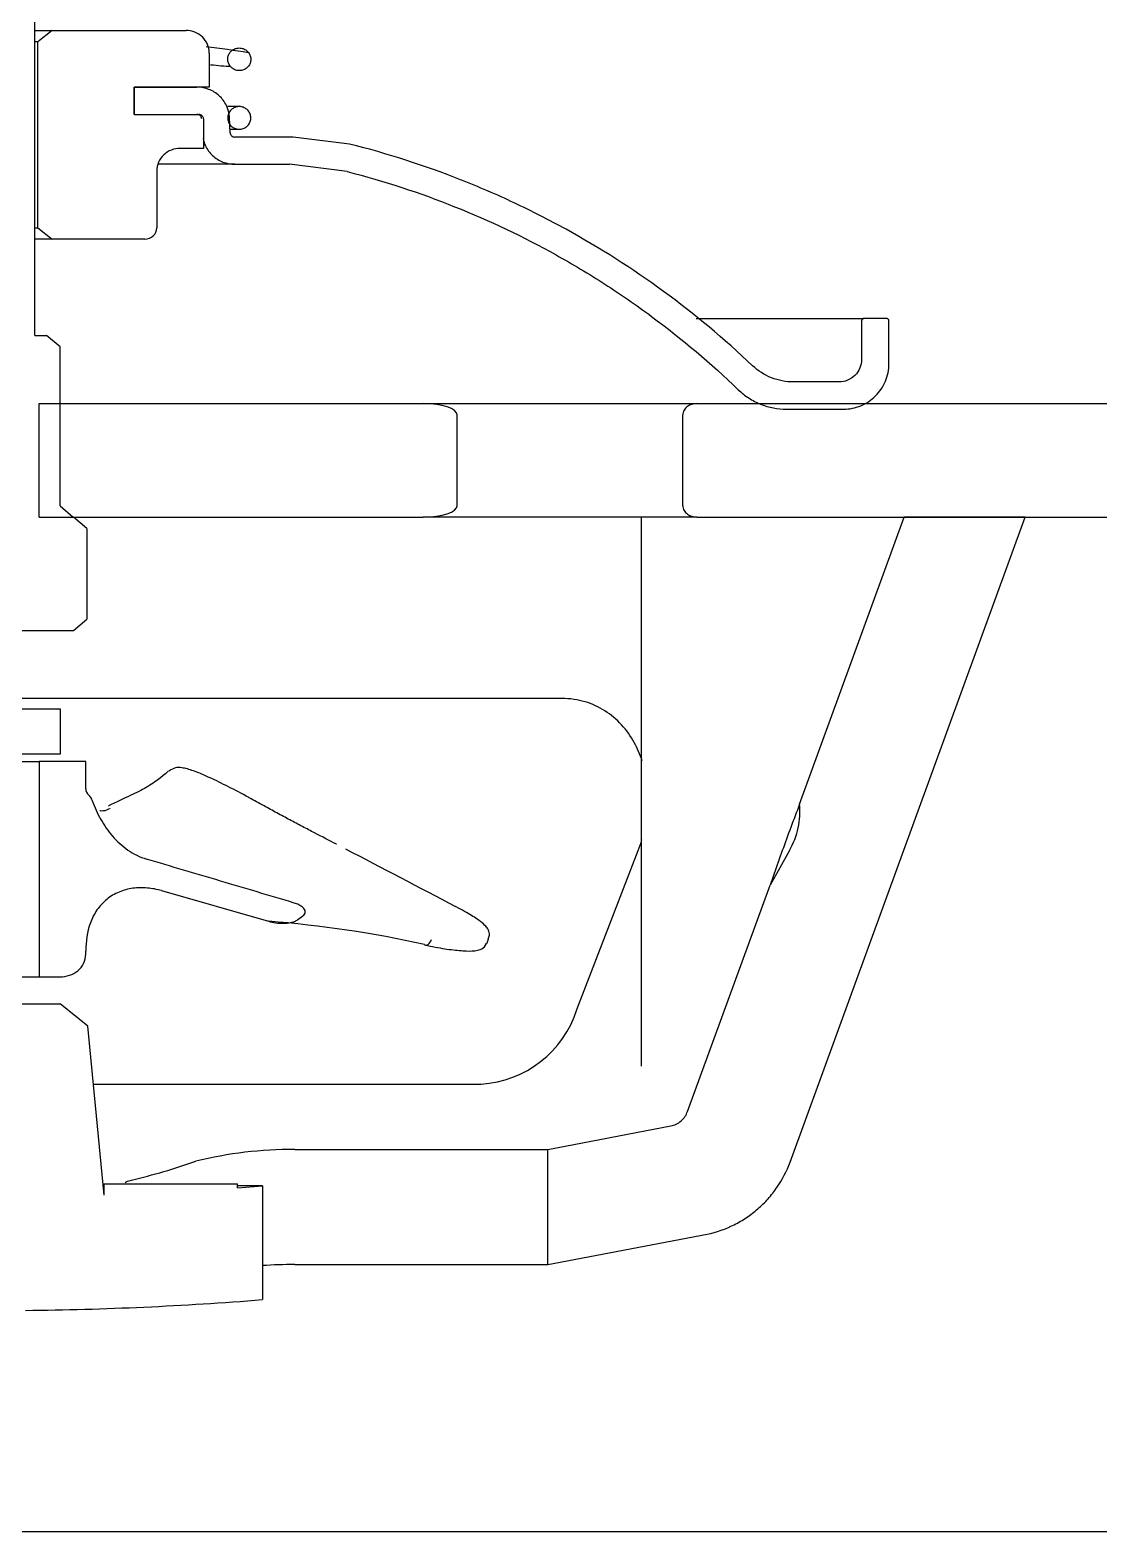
# Model space of a CAD drawing. Header units: millimetres. Extents: x 0 to 4637, y 0 to 3023.
# Drawn here: x 4182.2 to 4220.6, y 2679.7 to 2733.8 of the extents above; entities that cross this region are included whole.
import ezdxf

# ---------------------------------------------------------------- set-up
doc = ezdxf.new("R2010")
doc.units = ezdxf.units.MM
for name, color, linetype in [('__192.168.1.11_U', 7, 'Continuous'), ('Default', 7, 'Continuous'), ('WALL', 7, 'Continuous')]:
    doc.layers.add(name, color=color, linetype=linetype)

# ---------------------------------------------------------------- blocks, each defined once
blk = doc.blocks.new('SE10')
at = {"layer": '__192.168.1.11_U', "linetype": 'Continuous'}
h = blk.add_hatch(dxfattribs=at)
h.set_pattern_fill('ANSI32', angle=90, style=0)
edge = h.paths.add_edge_path()
edge.add_line((538.1077, 344.8767), (538.1077, 345.7867))
edge.add_spline(control_points=[(538.1077, 345.7867), (538.0818, 345.8087), (538.0557, 345.8304), (538.0292, 345.8517)], knot_values=[0, 0, 0, 0, 1, 1, 1, 1], degree=3, periodic=0)
edge.add_line((538.0292, 345.8517), (537.9619, 345.8517))
edge.add_line((537.9619, 345.8517), (537.9619, 349.6217))
edge.add_line((537.9619, 349.6217), (537.944, 349.6217))
edge.add_line((537.944, 349.6217), (537.944, 351.6367))
edge.add_spline(control_points=[(537.944, 351.6367), (537.9112, 351.6602), (537.8776, 351.6824), (537.8425, 351.7017)], knot_values=[0, 0, 0, 0, 1, 1, 1, 1], degree=3, periodic=0)
edge.add_line((537.8425, 351.7017), (537.4864, 351.7017))
edge.add_spline(control_points=[(537.4864, 351.7017), (537.4509, 351.6823), (537.4174, 351.6601), (537.3848, 351.6367)], knot_values=[0, 0, 0, 0, 1, 1, 1, 1], degree=3, periodic=0)
edge.add_line((537.3848, 351.6367), (537.3848, 349.6217))
edge.add_line((537.3848, 349.6217), (537.367, 349.6217))
edge.add_line((537.367, 349.6217), (537.367, 345.8517))
edge.add_line((537.367, 345.8517), (537.2996, 345.8517))
edge.add_spline(control_points=[(537.2996, 345.8517), (537.2731, 345.8304), (537.247, 345.8087), (537.2212, 345.7867)], knot_values=[0, 0, 0, 0, 1, 1, 1, 1], degree=3, periodic=0)
edge.add_line((537.2212, 345.7867), (537.2212, 344.8767))
edge.add_spline(control_points=[(537.2212, 344.8767), (537.196, 344.8553), (537.1712, 344.8336), (537.1464, 344.8117)], knot_values=[0, 0, 0, 0, 1, 1, 1, 1], degree=3, periodic=0)
edge.add_line((537.1464, 344.8117), (537.0172, 344.8117))
edge.add_spline(control_points=[(537.0172, 344.8117), (536.9938, 344.7901), (536.9705, 344.7684), (536.9472, 344.7467)], knot_values=[0, 0, 0, 0, 1, 1, 1, 1], degree=3, periodic=0)
edge.add_line((536.9472, 344.7467), (536.9472, 344.2267))
edge.add_spline(control_points=[(536.9472, 344.2267), (536.9705, 344.2049), (536.9938, 344.1833), (537.0172, 344.1617)], knot_values=[0, 0, 0, 0, 1, 1, 1, 1], degree=3, periodic=0)
edge.add_line((537.0172, 344.1617), (538.1844, 344.1617))
edge.add_line((538.1844, 344.1617), (538.261, 344.2267))
edge.add_line((538.261, 344.2267), (538.261, 344.7467))
edge.add_line((538.261, 344.7467), (538.1844, 344.8117))
edge.add_line((538.1844, 344.8117), (538.1824, 344.8117))
edge.add_spline(control_points=[(538.1824, 344.8117), (538.1577, 344.8336), (538.1328, 344.8553), (538.1077, 344.8767)], knot_values=[0, 0, 0, 0, 1, 1, 1, 1], degree=3, periodic=0)
h = blk.add_hatch(dxfattribs=at)
h.set_pattern_fill('ANSI34', scale=2, angle=90, style=0)
edge = h.paths.add_edge_path()
edge.add_line((538.9622, 347.2757), (538.9622, 347.4707))
edge.add_spline(control_points=[(538.9622, 347.4707), (538.9622, 347.4881), (538.9587, 347.5052), (538.9451, 347.5368), (538.935, 347.5513), (538.9103, 347.5751), (538.8955, 347.5847), (538.8636, 347.5974), (538.8463, 347.6007), (538.8291, 347.6007)], knot_values=[0, 0, 0, 0, 0.25, 0.25, 0.5, 0.5, 0.75, 0.75, 1, 1, 1, 1], degree=3, periodic=0)
edge.add_line((538.8291, 347.6007), (538.0612, 347.6007))
edge.add_spline(control_points=[(538.0612, 347.6007), (538.0343, 347.5785), (538.0071, 347.5567), (537.9793, 347.5357)], knot_values=[0, 0, 0, 0, 1, 1, 1, 1], degree=3, periodic=0)
edge.add_line((537.9793, 347.5357), (537.9793, 346.4697))
edge.add_spline(control_points=[(537.9793, 346.4697), (538.0071, 346.4486), (538.0343, 346.4269), (538.0612, 346.4047)], knot_values=[0, 0, 0, 0, 1, 1, 1, 1], degree=3, periodic=0)
edge.add_line((538.0612, 346.4047), (538.594, 346.4047))
edge.add_spline(control_points=[(538.594, 346.4047), (538.6113, 346.4047), (538.6285, 346.4112), (538.654, 346.4352), (538.6615, 346.4522), (538.6615, 346.4697)], knot_values=[0, 0, 0, 0, 0.5, 0.5, 1, 1, 1, 1], degree=3, periodic=0)
edge.add_line((538.6615, 346.4697), (538.6615, 346.7947))
edge.add_spline(control_points=[(538.6615, 346.7947), (538.6615, 346.8121), (538.6652, 346.8294), (538.679, 346.861), (538.6892, 346.8755), (538.7141, 346.8992), (538.7291, 346.9087), (538.7611, 346.9214), (538.7784, 346.9247), (538.7957, 346.9247)], knot_values=[0, 0, 0, 0, 0.25, 0.25, 0.5, 0.5, 0.75, 0.75, 1, 1, 1, 1], degree=3, periodic=0)
edge.add_line((538.7957, 346.9247), (538.929, 346.9247))
edge.add_line((538.929, 346.9247), (538.929, 347.0937))
edge.add_spline(control_points=[(538.929, 347.0937), (538.929, 347.1006), (538.9261, 347.1074), (538.9162, 347.1169), (538.9093, 347.1197), (538.9024, 347.1197)], knot_values=[0, 0, 0, 0, 0.5, 0.5, 1, 1, 1, 1], degree=3, periodic=0)
edge.add_line((538.9024, 347.1197), (538.5328, 347.1197))
edge.add_line((538.5328, 347.1197), (538.5328, 347.2757))
edge.add_line((538.5328, 347.2757), (538.9622, 347.2757))
h = blk.add_hatch(dxfattribs=at)
h.set_pattern_fill('ANSI32', angle=9e-06, style=0)
edge = h.paths.add_edge_path()
edge.add_spline(control_points=[(539.0683, 347.436), (539.0683, 347.4186), (539.0756, 347.4018), (539.0999, 347.3777), (539.1169, 347.3705), (539.1511, 347.3699), (539.1683, 347.3764), (539.1933, 347.4002), (539.2005, 347.4173), (539.2006, 347.4515), (539.1933, 347.4686), (539.1691, 347.4927), (539.1522, 347.4999), (539.1176, 347.5005), (539.1005, 347.4939), (539.0757, 347.4702), (539.0683, 347.4533), (539.0683, 347.436)], knot_values=[0, 0, 0, 0, 0.125, 0.125, 0.25, 0.25, 0.375, 0.375, 0.5, 0.5, 0.625, 0.625, 0.75, 0.75, 0.875, 0.875, 1, 1, 1, 1], degree=3, periodic=1)
h = blk.add_hatch(dxfattribs=at)
h.set_pattern_fill('ANSI32', scale=2, angle=9e-06, style=0)
edge = h.paths.add_edge_path()
edge.add_line((542.5709, 345.5857), (542.3105, 345.5857))
edge.add_spline(control_points=[(542.3105, 345.5857), (542.289, 345.5857), (542.2677, 345.5877), (542.2253, 345.5958), (542.2044, 345.6019), (542.1446, 345.6257), (542.1075, 345.6493), (542.076, 345.6791)], knot_values=[0, 0, 0, 0, 0.25, 0.25, 0.5, 0.5, 1, 1, 1, 1], degree=3, periodic=0)
edge.add_spline(control_points=[(542.076, 345.6791), (541.9138, 345.8331), (541.7434, 345.9749), (541.387, 346.2353), (541.201, 346.3539), (540.9103, 346.5141), (540.8114, 346.5646), (540.6096, 346.6595), (540.5067, 346.7039), (540.1955, 346.8266), (539.9834, 346.8948), (539.7665, 346.9495)], knot_values=[0, 0, 0, 0, 0.25, 0.25, 0.5, 0.5, 0.625, 0.625, 0.75, 0.75, 1, 1, 1, 1], degree=3, periodic=0)
edge.add_spline(control_points=[(539.7665, 346.9495), (539.6597, 346.9765), (539.5518, 346.9897), (539.4428, 346.9897)], knot_values=[0, 0, 0, 0, 1, 1, 1, 1], degree=3, periodic=0)
edge.add_line((539.4428, 346.9897), (539.1087, 346.9897))
edge.add_spline(control_points=[(539.1087, 346.9897), (539.1021, 346.9897), (539.0954, 346.9923), (539.0857, 347.0012), (539.0826, 347.0077), (539.0823, 347.0143)], knot_values=[0, 0, 0, 0, 0.5, 0.5, 1, 1, 1, 1], degree=3, periodic=0)
edge.add_line((539.0823, 347.0143), (539.0775, 347.1032))
edge.add_spline(control_points=[(539.0775, 347.1032), (539.0763, 347.1267), (539.0705, 347.1495), (539.0554, 347.1811), (539.0495, 347.191), (539.0357, 347.2097), (539.0278, 347.2185), (539.0021, 347.2421), (538.9818, 347.2547), (538.9386, 347.2713), (538.9151, 347.2757), (538.892, 347.2757)], knot_values=[0, 0, 0, 0, 0.25, 0.25, 0.375, 0.375, 0.5, 0.5, 0.75, 0.75, 1, 1, 1, 1], degree=3, periodic=0)
edge.add_line((538.892, 347.2757), (538.5328, 347.2757))
edge.add_line((538.5328, 347.2757), (538.5328, 347.1197))
edge.add_line((538.5328, 347.1197), (538.892, 347.1197))
edge.add_spline(control_points=[(538.892, 347.1197), (538.8986, 347.1197), (538.9053, 347.1171), (538.9151, 347.1082), (538.9182, 347.1017), (538.9185, 347.095)], knot_values=[0, 0, 0, 0, 0.5, 0.5, 1, 1, 1, 1], degree=3, periodic=0)
edge.add_line((538.9185, 347.095), (538.9233, 347.0062))
edge.add_spline(control_points=[(538.9233, 347.0062), (538.9246, 346.9827), (538.9304, 346.9599), (538.9454, 346.9284), (538.9514, 346.9184), (538.9652, 346.8997), (538.9731, 346.8909), (538.9987, 346.8674), (539.0189, 346.8548), (539.0621, 346.8381), (539.0856, 346.8337), (539.1087, 346.8337)], knot_values=[0, 0, 0, 0, 0.25, 0.25, 0.375, 0.375, 0.5, 0.5, 0.75, 0.75, 1, 1, 1, 1], degree=3, periodic=0)
edge.add_line((539.1087, 346.8337), (539.4229, 346.8337))
edge.add_spline(control_points=[(539.4229, 346.8337), (539.5342, 346.8337), (539.6443, 346.8199), (539.7532, 346.7919)], knot_values=[0, 0, 0, 0, 1, 1, 1, 1], degree=3, periodic=0)
edge.add_spline(control_points=[(539.7532, 346.7919), (539.9641, 346.7375), (540.1692, 346.6702), (540.5682, 346.5107), (540.7622, 346.4185), (541.0446, 346.2612), (541.1374, 346.2057), (541.32, 346.0881), (541.4097, 346.0261), (541.6715, 345.8323), (541.8373, 345.6923), (541.9943, 345.5413)], knot_values=[0, 0, 0, 0, 0.25, 0.25, 0.5, 0.5, 0.625, 0.625, 0.75, 0.75, 1, 1, 1, 1], degree=3, periodic=0)
edge.add_spline(control_points=[(541.9943, 345.5413), (542.0128, 345.5235), (542.0327, 345.5077), (542.0754, 345.4801), (542.0984, 345.4681), (542.1457, 345.4491), (542.1701, 345.4419), (542.2201, 345.4322), (542.246, 345.4297), (542.2714, 345.4297)], knot_values=[0, 0, 0, 0, 0.25, 0.25, 0.5, 0.5, 0.75, 0.75, 1, 1, 1, 1], degree=3, periodic=0)
edge.add_line((542.2714, 345.4297), (542.5969, 345.4297))
edge.add_spline(control_points=[(542.5969, 345.4297), (542.6139, 345.4297), (542.6311, 345.4314), (542.6645, 345.438), (542.6807, 345.4429), (542.7122, 345.4559), (542.7274, 345.464), (542.7556, 345.4828), (542.7688, 345.4936), (542.7931, 345.5178), (542.8039, 345.531), (542.8227, 345.5591), (542.8309, 345.5743), (542.844, 345.6058), (542.8489, 345.622), (542.8556, 345.6553), (542.8573, 345.6725), (542.8573, 345.6897)], knot_values=[0, 0, 0, 0, 0.125, 0.125, 0.25, 0.25, 0.375, 0.375, 0.5, 0.5, 0.625, 0.625, 0.75, 0.75, 0.875, 0.875, 1, 1, 1, 1], degree=3, periodic=0)
edge.add_line((542.8573, 345.6897), (542.8573, 345.9367))
edge.add_spline(control_points=[(542.8573, 345.9367), (542.8573, 345.9379), (542.8571, 345.9392), (542.8568, 345.9403), (542.8564, 345.9417), (542.8557, 345.9431), (542.8549, 345.9443), (542.854, 345.9454), (542.853, 345.9465), (542.8518, 345.9473), (542.8506, 345.9482), (542.8492, 345.9488), (542.8478, 345.9492), (542.8467, 345.9495), (542.8455, 345.9497), (542.8443, 345.9497)], knot_values=[0.000005, 0.000005, 0.000005, 0.000005, 0.000034, 0.000034, 0.000034, 0.000067, 0.000067, 0.000067, 0.000101, 0.000101, 0.000101, 0.000134, 0.000134, 0.000134, 0.000162, 0.000162, 0.000162, 0.000162], degree=3, periodic=0)
edge.add_line((542.8443, 345.9497), (542.7141, 345.9497))
edge.add_spline(control_points=[(542.7141, 345.9497), (542.7138, 345.9497), (542.7136, 345.9497), (542.7133, 345.9497), (542.7118, 345.9496), (542.7104, 345.9492), (542.709, 345.9487), (542.7077, 345.9481), (542.7064, 345.9473), (542.7053, 345.9463), (542.7043, 345.9453), (542.7033, 345.9441), (542.7026, 345.9428), (542.702, 345.9416), (542.7015, 345.9402), (542.7012, 345.9387), (542.7011, 345.938), (542.7011, 345.9374), (542.7011, 345.9367)], knot_values=[0.000162, 0.000162, 0.000162, 0.000162, 0.000168, 0.000168, 0.000168, 0.000202, 0.000202, 0.000202, 0.000235, 0.000235, 0.000235, 0.000269, 0.000269, 0.000269, 0.000302, 0.000302, 0.000302, 0.000318, 0.000318, 0.000318, 0.000318], degree=3, periodic=0)
edge.add_line((542.7011, 345.9367), (542.7011, 345.7157))
edge.add_spline(control_points=[(542.7011, 345.7157), (542.7011, 345.6986), (542.6977, 345.6816), (542.6846, 345.6502), (542.6749, 345.6357), (542.6509, 345.6117), (542.6364, 345.602), (542.605, 345.5891), (542.5879, 345.5857), (542.5709, 345.5857)], knot_values=[0, 0, 0, 0, 0.25, 0.25, 0.5, 0.5, 0.75, 0.75, 1, 1, 1, 1], degree=3, periodic=0)
h = blk.add_hatch(dxfattribs=at)
h.set_pattern_fill('ANSI32', angle=9e-06, style=0)
edge = h.paths.add_edge_path()
edge.add_spline(control_points=[(539.0693, 347.0883), (539.0722, 347.0713), (539.0823, 347.0558), (539.1104, 347.0363), (539.1283, 347.0323), (539.1624, 347.0379), (539.1781, 347.0475), (539.1983, 347.0752), (539.2025, 347.0932), (539.1967, 347.1269), (539.1868, 347.1424), (539.1583, 347.1622), (539.1405, 347.1661), (539.1067, 347.1605), (539.0909, 347.1509), (539.0707, 347.1233), (539.0663, 347.1054), (539.0693, 347.0883)], knot_values=[0, 0, 0, 0, 0.125, 0.125, 0.25, 0.25, 0.375, 0.375, 0.5, 0.5, 0.625, 0.625, 0.75, 0.75, 0.875, 0.875, 1, 1, 1, 1], degree=3, periodic=1)
h = blk.add_hatch(dxfattribs=at)
h.set_pattern_fill('ANSI32', scale=2, angle=9e-06, style=0)
edge = h.paths.add_edge_path()
edge.add_line((537.9878, 345.4617), (537.9878, 344.8117))
edge.add_line((537.9878, 344.8117), (540.1886, 344.8117))
edge.add_ellipse((540.1886, 344.8767), major_axis=(0.195, 0), ratio=0.333321, start_angle=270, end_angle=360)
edge.add_line((540.3836, 344.8767), (540.3836, 345.3967))
edge.add_ellipse((540.1886, 345.3967), major_axis=(-0.195, 0), ratio=0.333321, start_angle=180, end_angle=270)
edge.add_line((540.1886, 345.4617), (537.9878, 345.4617))
h = blk.add_hatch(dxfattribs=at)
h.set_pattern_fill('ANSI32', scale=2, angle=9e-06, style=0)
edge = h.paths.add_edge_path()
edge.add_spline(control_points=[(551.9618, 345.3967), (551.9618, 345.4138), (551.9548, 345.4307), (551.9308, 345.4546), (551.9139, 345.4617), (551.8968, 345.4617)], knot_values=[0, 0, 0, 0, 0.5, 0.5, 1, 1, 1, 1], degree=3, periodic=0)
edge.add_line((551.8968, 345.4617), (541.7569, 345.4617))
edge.add_spline(control_points=[(541.7569, 345.4617), (541.7377, 345.4617), (541.7183, 345.456), (541.6951, 345.4395), (541.6882, 345.4324), (541.6783, 345.4159), (541.6754, 345.4064), (541.6754, 345.3967)], knot_values=[0, 0, 0, 0, 0.5, 0.5, 0.75, 0.75, 1, 1, 1, 1], degree=3, periodic=0)
edge.add_line((541.6754, 345.3967), (541.6754, 344.8767))
edge.add_spline(control_points=[(541.6754, 344.8767), (541.6754, 344.867), (541.6783, 344.8575), (541.6881, 344.8411), (541.6949, 344.834), (541.7184, 344.8173), (541.7376, 344.8117), (541.7569, 344.8117)], knot_values=[0, 0, 0, 0, 0.25, 0.25, 0.5, 0.5, 1, 1, 1, 1], degree=3, periodic=0)
edge.add_line((541.7569, 344.8117), (551.8968, 344.8117))
edge.add_spline(control_points=[(551.8968, 344.8117), (551.9138, 344.8117), (551.9307, 344.8187), (551.9549, 344.8428), (551.9618, 344.8596), (551.9618, 344.8767)], knot_values=[0, 0, 0, 0, 0.5, 0.5, 1, 1, 1, 1], degree=3, periodic=0)
edge.add_line((551.9618, 344.8767), (551.9618, 345.3967))
h = blk.add_hatch(dxfattribs=at)
h.set_pattern_fill('ANSI34', angle=90, style=0)
edge = h.paths.add_edge_path()
edge.add_spline(control_points=[(542.2906, 341.114), (542.74, 342.3465), (543.1891, 343.5791), (543.6382, 344.8117)], knot_values=[0.002503, 0.002503, 0.002503, 0.002503, 0.032777, 0.032777, 0.032777, 0.032777], degree=3, periodic=0)
edge.add_line((543.6382, 344.8117), (542.9457, 344.8117))
edge.add_spline(control_points=[(542.9457, 344.8117), (542.7456, 344.2627), (542.5456, 343.7138), (542.3454, 343.1649)], knot_values=[0.014419, 0.014419, 0.014419, 0.014419, 0.027902, 0.027902, 0.027902, 0.027902], degree=3, periodic=0)
edge.add_ellipse((541.3474, 343.1217), major_axis=(-1.0002, 0), ratio=0.64984, start_angle=160, end_angle=183.80928)
edge.add_line((542.2873, 342.8994), (542.1765, 342.7015))
edge.add_spline(control_points=[(542.1765, 342.7015), (542.0187, 342.2689), (541.861, 341.8364), (541.7032, 341.4039)], knot_values=[0, 0, 0, 0, 0.010625, 0.010625, 0.010625, 0.010625], degree=3, periodic=0)
edge.add_spline(control_points=[(541.7032, 341.4039), (541.6994, 341.3935), (541.6944, 341.3838), (541.6819, 341.3657), (541.6745, 341.3574), (541.658, 341.343), (541.6486, 341.3368), (541.629, 341.3271), (541.6187, 341.3235), (541.6078, 341.3212)], knot_values=[0, 0, 0, 0, 0.25, 0.25, 0.5, 0.5, 0.75, 0.75, 1, 1, 1, 1], degree=3, periodic=0)
edge.add_spline(control_points=[(541.6078, 341.3212), (541.3737, 341.2717), (541.1387, 341.2267), (540.903, 341.1861)], knot_values=[0, 0, 0, 0, 1, 1, 1, 1], degree=3, periodic=0)
edge.add_line((540.903, 341.1861), (540.903, 340.5269))
edge.add_spline(control_points=[(540.903, 340.5269), (541.2085, 340.5776), (541.5129, 340.6356), (541.8161, 340.7009)], knot_values=[0, 0, 0, 0, 1, 1, 1, 1], degree=3, periodic=0)
edge.add_spline(control_points=[(541.8161, 340.7009), (541.8701, 340.7126), (541.9216, 340.7307), (541.9949, 340.7675), (542.0189, 340.7814), (542.0646, 340.812), (542.1079, 340.8452), (542.1468, 340.8836), (542.1833, 340.9246), (542.2005, 340.9464), (542.2468, 341.014), (542.2718, 341.0623), (542.2906, 341.114)], knot_values=[0, 0, 0, 0, 0.25, 0.25, 0.375, 0.375, 0.5, 0.625, 0.625, 0.75, 0.75, 1, 1, 1, 1], degree=3, periodic=0)
h = blk.add_hatch(dxfattribs=at)
h.set_pattern_fill('ANSI32', angle=90, style=0)
h.paths.add_polyline_path([(538.1077, 343.7119), (537.2212, 343.7119), (537.2212, 343.4519), (538.1077, 343.4519)])
h = blk.add_hatch(dxfattribs=at)
h.set_pattern_fill('ANSI34', angle=9e-06, style=0)
edge = h.paths.add_edge_path()
edge.add_line((538.2548, 343.2534), (538.2548, 343.4113))
edge.add_line((538.2548, 343.4113), (537.9878, 343.4113))
edge.add_line((537.9878, 343.4113), (537.9878, 342.1763))
edge.add_line((537.9878, 342.1763), (538.1077, 342.1763))
edge.add_spline(control_points=[(538.1077, 342.1763), (538.126, 342.1763), (538.1439, 342.1791), (538.1784, 342.1906), (538.1946, 342.1994), (538.2226, 342.2226), (538.2343, 342.237), (538.2505, 342.2698), (538.2548, 342.2879), (538.2548, 342.3063)], knot_values=[0, 0, 0, 0, 0.25, 0.25, 0.5, 0.5, 0.75, 0.75, 1, 1, 1, 1], degree=3, periodic=0)
edge.add_line((538.2548, 342.3063), (538.2548, 342.3228))
edge.add_spline(control_points=[(538.2548, 342.3228), (538.2548, 342.3783), (538.2624, 342.434), (538.2908, 342.5114), (538.3033, 342.5366), (538.3267, 342.5707), (538.3352, 342.5815), (538.3539, 342.6018), (538.3641, 342.6115), (538.3962, 342.6375), (538.4198, 342.6515), (538.471, 342.6728), (538.4979, 342.6797), (538.5524, 342.6872), (538.5805, 342.6876), (538.6353, 342.6829), (538.6623, 342.6777), (538.689, 342.6701)], knot_values=[0, 0, 0, 0, 0.25, 0.25, 0.375, 0.375, 0.4375, 0.4375, 0.5, 0.5, 0.625, 0.625, 0.75, 0.75, 0.875, 0.875, 1, 1, 1, 1], degree=3, periodic=0)
edge.add_spline(control_points=[(538.689, 342.6701), (538.893, 342.6114), (539.0974, 342.554), (539.3012, 342.4946)], knot_values=[0, 0, 0, 0, 1, 1, 1, 1], degree=3, periodic=0)
edge.add_spline(control_points=[(539.3012, 342.4946), (539.3293, 342.4864), (539.3579, 342.4829), (539.4015, 342.4835), (539.4161, 342.4848), (539.4374, 342.4893), (539.4445, 342.4912), (539.4581, 342.4963), (539.4647, 342.4994), (539.4706, 342.5038)], knot_values=[0, 0, 0, 0, 0.5, 0.5, 0.75, 0.75, 0.875, 0.875, 1, 1, 1, 1], degree=3, periodic=0)
edge.add_spline(control_points=[(539.4706, 342.5038), (539.4801, 342.5107), (539.4895, 342.5177), (539.4989, 342.5248)], knot_values=[0, 0, 0, 0, 1, 1, 1, 1], degree=3, periodic=0)
edge.add_spline(control_points=[(539.4989, 342.5248), (539.5027, 342.5277), (539.5062, 342.5311), (539.5112, 342.5391), (539.5127, 342.5438), (539.5124, 342.5583), (539.5063, 342.5667), (539.4924, 342.5796), (539.4842, 342.5846), (539.4673, 342.5929), (539.4584, 342.5962), (539.4493, 342.599)], knot_values=[0, 0, 0, 0, 0.125, 0.125, 0.25, 0.25, 0.5, 0.5, 0.75, 0.75, 1, 1, 1, 1], degree=3, periodic=0)
edge.add_spline(control_points=[(539.4493, 342.599), (539.3084, 342.6417), (539.1673, 342.6836), (538.8849, 342.767), (538.7436, 342.8084), (538.6027, 342.8511)], knot_values=[0, 0, 0, 0, 0.5, 0.5, 1, 1, 1, 1], degree=3, periodic=0)
edge.add_spline(control_points=[(538.6027, 342.8511), (538.5644, 342.8627), (538.5291, 342.8802), (538.4634, 342.9254), (538.4343, 342.952), (538.3824, 343.0115), (538.3596, 343.0445), (538.3212, 343.1129), (538.3052, 343.1487), (538.2922, 343.186)], knot_values=[0, 0, 0, 0, 0.25, 0.25, 0.5, 0.5, 0.75, 0.75, 1, 1, 1, 1], degree=3, periodic=0)
edge.add_spline(control_points=[(538.2922, 343.186), (538.288, 343.1982), (538.281, 343.2093), (538.2713, 343.2175)], knot_values=[0, 0, 0, 0, 1, 1, 1, 1], degree=3, periodic=0)
edge.add_spline(control_points=[(538.2713, 343.2175), (538.2609, 343.2264), (538.2548, 343.2397), (538.2548, 343.2534)], knot_values=[0, 0, 0, 0, 1, 1, 1, 1], degree=3, periodic=0)
h = blk.add_hatch(dxfattribs=at)
h.set_pattern_fill('ANSI34', angle=90, style=0)
edge = h.paths.add_edge_path()
edge.add_spline(control_points=[(537.9086, 340.2643), (538.362, 340.2693), (538.8149, 340.2896), (539.2665, 340.3258)], knot_values=[0, 0, 0, 0, 1, 1, 1, 1], degree=3, periodic=0)
edge.add_line((539.2665, 340.3258), (539.2665, 340.978))
edge.add_spline(control_points=[(539.2665, 340.978), (539.2192, 340.9741), (539.1718, 340.9703), (539.1244, 340.9667)], knot_values=[0, 0, 0, 0, 1, 1, 1, 1], degree=3, periodic=0)
edge.add_line((539.1244, 340.9667), (539.1244, 340.9897))
edge.add_line((539.1244, 340.9897), (538.3591, 340.9897))
edge.add_line((538.3591, 340.9897), (538.3591, 340.9247))
edge.add_spline(control_points=[(538.3591, 340.9247), (538.3288, 341.2473), (538.2982, 341.5698), (538.2673, 341.8924)], knot_values=[0, 0, 0, 0, 0.007477, 0.007477, 0.007477, 0.007477], degree=3, periodic=0)
edge.add_spline(control_points=[(538.2673, 341.8924), (538.2147, 341.9363), (538.1617, 341.9797), (538.1077, 342.0219)], knot_values=[0, 0, 0, 0, 1, 1, 1, 1], degree=3, periodic=0)
edge.add_line((538.1077, 342.0219), (537.2212, 342.0219))
edge.add_spline(control_points=[(537.2212, 342.0219), (537.1671, 341.9797), (537.1141, 341.9363), (537.0616, 341.8924)], knot_values=[0, 0, 0, 0, 1, 1, 1, 1], degree=3, periodic=0)
edge.add_spline(control_points=[(537.0616, 341.8924), (537.0306, 341.5698), (537.0001, 341.2473), (536.9697, 340.9247)], knot_values=[0, 0, 0, 0, 0.007477, 0.007477, 0.007477, 0.007477], degree=3, periodic=0)
edge.add_line((536.9697, 340.9247), (536.9697, 340.9897))
edge.add_line((536.9697, 340.9897), (536.6983, 340.9897))
edge.add_line((536.6983, 340.9897), (536.6983, 340.9247))
edge.add_line((536.6983, 340.9247), (536.6723, 340.9247))
edge.add_line((536.6723, 340.9247), (536.6723, 340.9897))
edge.add_line((536.6723, 340.9897), (536.4851, 340.9897))
edge.add_line((536.4851, 340.9897), (536.4851, 340.9247))
edge.add_line((536.4851, 340.9247), (536.4666, 340.9247))
edge.add_line((536.4666, 340.9247), (536.4666, 340.9897))
edge.add_line((536.4666, 340.9897), (536.2045, 340.9897))
edge.add_line((536.2045, 340.9897), (536.2045, 340.9667))
edge.add_spline(control_points=[(536.2045, 340.9667), (536.1571, 340.9703), (536.1097, 340.9741), (536.0623, 340.978)], knot_values=[0, 0, 0, 0, 1, 1, 1, 1], degree=3, periodic=0)
edge.add_line((536.0623, 340.978), (536.0623, 340.3258))
edge.add_spline(control_points=[(536.0623, 340.3258), (536.5132, 340.2896), (536.9658, 340.2693), (537.4202, 340.2643)], knot_values=[0, 0, 0, 0, 1, 1, 1, 1], degree=3, periodic=0)
edge.add_spline(control_points=[(537.4202, 340.2643), (537.4378, 340.2641), (537.4555, 340.267), (537.489, 340.2777), (537.5053, 340.2853), (537.5192, 340.2965)], knot_values=[0, 0, 0, 0, 0.5, 0.5, 1, 1, 1, 1], degree=3, periodic=0)
edge.add_spline(control_points=[(537.5192, 340.2965), (537.5397, 340.3131), (537.5626, 340.3256), (537.6124, 340.3428), (537.6382, 340.3471), (537.6908, 340.347), (537.7166, 340.3428), (537.7663, 340.3256), (537.7891, 340.3131), (537.8096, 340.2965)], knot_values=[0, 0, 0, 0, 0.25, 0.25, 0.5, 0.5, 0.75, 0.75, 1, 1, 1, 1], degree=3, periodic=0)
edge.add_spline(control_points=[(537.8096, 340.2965), (537.8236, 340.2853), (537.8398, 340.2777), (537.8734, 340.267), (537.8909, 340.2641), (537.9086, 340.2643)], knot_values=[0, 0, 0, 0, 0.5, 0.5, 1, 1, 1, 1], degree=3, periodic=0)
at = {"layer": '__192.168.1.11_U', "color": 7, "linetype": 'Continuous'}
for p, q in [((537.9619, 345.8517), (537.9619, 349.6217)), ((537.9619, 347.6007), (538.0612, 347.6007)), ((538.0612, 347.6007), (537.9793, 347.5357)), ((538.0612, 347.6007), (538.8291, 347.6007)), ((537.9793, 347.5357), (537.9619, 347.5357)), ((537.9793, 346.4697), (537.9793, 347.5357)), ((538.9622, 347.4707), (538.9622, 347.2757)), ((538.5328, 347.1197), (538.5328, 347.2757)), ((538.5328, 347.2757), (538.892, 347.2757)), ((538.9622, 347.2757), (538.5328, 347.2757)), ((538.5328, 347.2757), (538.5328, 347.1197)), ((538.5328, 347.1197), (538.892, 347.1197)), ((538.5328, 347.1197), (538.9024, 347.1197)), ((539.134, 347.1642), (539.0693, 347.1642)), ((538.929, 347.0937), (538.929, 346.9247)), ((539.0823, 347.0143), (539.0775, 347.1032)), ((539.0845, 347.0342), (539.134, 347.0342)), ((539.4428, 346.9897), (539.1087, 346.9897)), ((539.7665, 346.9495), (539.4428, 346.9897)), ((538.929, 346.9247), (538.7957, 346.9247)), ((538.6615, 346.7947), (538.6615, 346.4697)), ((539.1087, 346.8337), (538.6692, 346.8337)), ((539.1087, 346.8337), (539.4229, 346.8337)), ((539.7532, 346.7919), (539.4229, 346.8337)), ((537.9619, 346.4697), (537.9793, 346.4697)), ((537.9793, 346.4697), (538.0612, 346.4047)), ((538.0612, 346.4047), (537.9619, 346.4047)), ((538.594, 346.4047), (538.0612, 346.4047)), ((541.7523, 345.9497), (542.7141, 345.9497)), ((542.7011, 345.9367), (542.7011, 345.7157)), ((542.8443, 345.9497), (542.7141, 345.9497)), ((542.8573, 345.6897), (542.8573, 345.9367)), ((537.9619, 345.8517), (538.0292, 345.8517)), ((538.1077, 345.7867), (538.0292, 345.8517)), ((538.1077, 344.8767), (538.1077, 345.7867)), ((542.5709, 345.5857), (542.3105, 345.5857)), ((537.9878, 345.4617), (540.1886, 345.4617)), ((537.9878, 344.8117), (537.9878, 345.4617)), ((540.1886, 345.4617), (540.9333, 345.4617)), ((540.3836, 344.8767), (540.3836, 345.3967)), ((540.9333, 345.4617), (541.7569, 345.4617)), ((541.6754, 344.8767), (541.6754, 345.3967)), ((541.7569, 345.4617), (551.8968, 345.4617)), ((542.2714, 345.4297), (542.5969, 345.4297)), ((538.1077, 344.8767), (538.1824, 344.8117)), ((537.9878, 344.8117), (540.1886, 344.8117)), ((538.1824, 344.8117), (538.1844, 344.8117)), ((538.261, 344.7467), (538.1844, 344.8117)), ((540.9333, 344.8117), (540.1886, 344.8117)), ((541.7569, 344.8117), (540.9333, 344.8117)), ((541.4375, 344.8117), (541.4375, 341.6633)), ((541.7569, 344.8117), (551.8968, 344.8117)), ((542.2906, 341.114), (543.6382, 344.8117)), ((542.3454, 343.1649), (542.9457, 344.8117)), ((543.6382, 344.8117), (542.9457, 344.8117)), ((538.261, 344.7467), (538.261, 344.2267)), ((538.1844, 344.1617), (538.261, 344.2267)), ((537.0172, 344.1617), (538.1844, 344.1617)), ((540.9817, 343.7717), (535.8693, 343.7717)), ((537.2212, 343.7119), (538.1077, 343.7119)), ((538.1077, 343.7119), (538.1077, 343.4519)), ((538.1077, 343.4519), (537.2212, 343.4519)), ((537.341, 343.4113), (537.9878, 343.4113)), ((538.2548, 343.4113), (537.9878, 343.4113)), ((537.9878, 343.4113), (537.9878, 342.1763)), ((538.2548, 343.2534), (538.2548, 343.4113)), ((541.0694, 341.9893), (541.4211, 342.8994)), ((542.2464, 342.8994), (542.1765, 342.7015)), ((542.2873, 342.8994), (542.1765, 342.7015)), ((538.689, 342.6701), (539.3012, 342.4946)), ((541.7032, 341.4039), (542.1765, 342.7015)), ((539.4706, 342.5038), (539.4989, 342.5248)), ((540.5524, 342.3674), (540.563, 342.3916)), ((538.2548, 342.3063), (538.2548, 342.3228)), ((537.341, 342.1763), (537.9878, 342.1763)), ((537.9878, 342.1763), (538.1077, 342.1763)), ((537.2212, 342.0219), (538.1077, 342.0219)), ((538.2673, 341.8924), (538.1077, 342.0219)), ((538.3591, 340.9247), (538.2673, 341.8924)), ((538.2992, 341.5616), (540.5202, 341.5616)), ((540.903, 341.1861), (541.6078, 341.3212)), ((539.4519, 341.1861), (540.903, 341.1861)), ((540.903, 340.5269), (540.903, 341.1861)), ((538.3591, 340.9897), (539.1244, 340.9897)), ((538.3591, 340.9247), (538.3591, 340.9897)), ((539.1244, 340.9667), (539.1244, 340.9897)), ((539.2665, 340.978), (539.1244, 340.978)), ((539.1244, 340.9667), (539.2665, 340.978)), ((539.2665, 340.978), (539.2665, 340.3258)), ((540.903, 340.5269), (541.8161, 340.7009)), ((539.4519, 340.5269), (540.903, 340.5269))]:
    blk.add_line(p, q, dxfattribs=at)
for centre, radius, start, end in [((536.4391, 328.936), 18.7398, 81.56639, 82.31413), ((550.3889, 340.0142), 8.6385, 158.60919, 160.48865), ((339.0617, -40.8723), 433.0834, 62.300263, 62.394461), ((538.7943, 336.0187), 6.4957, 77.53809, 85.52466), ((540.4845, 342.1739), 0.6133, 273.33573, 342.48196), ((539.4376, 338.8832), 2.303, 89.64352, 103.87037), ((539.4374, 338.1468), 2.3801, 89.64939, 94.10949)]:
    blk.add_arc(centre, radius, start, end, dxfattribs=at)
for centre, major_axis, ratio, start_param, end_param in [((540.1886, 345.3967), (-0.195, 0), 0.333321, 3.141593, 4.712389), ((540.1886, 344.8767), (0.195, 0), 0.333321, 4.712389, 6.283185), ((541.3474, 343.1217), (-1.0002, 0), 0.64984, 2.792527, 3.208077), ((538.4148, 343.0932), (0.0237, -0.0463), 0.850593, 3.091951, 3.126758), ((539.6666, 342.8906), (-0.0241, -0.0461), 0.668323, 3.142832, 3.195183), ((540.3511, 342.5319), (-0.0242, -0.046), 0.6688, 3.141846, 3.272879), ((540.2137, 342.4088), (0.011, 0.0508), 0.515898, 2.871458, 4.439565), ((537.6837, 359.7616), (0, -18.85), 0.430976, 0.102682, 0.148478)]:
    blk.add_ellipse(centre, major_axis=major_axis, ratio=ratio, start_param=start_param, end_param=end_param, dxfattribs=at)
for points, knots in [([(538.9622, 347.4707), (538.9622, 347.4881), (538.9587, 347.5052), (538.9451, 347.5368), (538.935, 347.5513), (538.9103, 347.5751), (538.8955, 347.5847), (538.8636, 347.5974), (538.8463, 347.6007), (538.8291, 347.6007)], [0, 0, 0, 0, 0.25, 0.25, 0.5, 0.5, 0.75, 0.75, 1, 1, 1, 1]), ([(539.0683, 347.436), (539.0683, 347.4287), (539.0696, 347.4214), (539.072, 347.4146), (539.0744, 347.4077), (539.078, 347.4012), (539.0825, 347.3956), (539.0871, 347.3898), (539.0927, 347.3848), (539.0989, 347.3808), (539.1052, 347.3768), (539.1123, 347.3738), (539.1196, 347.372), (539.1269, 347.3703), (539.1347, 347.3697), (539.1422, 347.3705), (539.1497, 347.3713), (539.1572, 347.3734), (539.164, 347.3767), (539.1707, 347.3799), (539.1769, 347.3843), (539.1821, 347.3896), (539.1872, 347.3948), (539.1915, 347.4009), (539.1946, 347.4075), (539.1976, 347.414), (539.1995, 347.4211), (539.2002, 347.4282), (539.2009, 347.4353), (539.2004, 347.4426), (539.1987, 347.4496), (539.1971, 347.4565), (539.1942, 347.4633), (539.1903, 347.4694), (539.1864, 347.4755), (539.1813, 347.4811), (539.1756, 347.4856), (539.1698, 347.4902), (539.1631, 347.4939), (539.1561, 347.4964), (539.149, 347.4989), (539.1414, 347.5002), (539.1338, 347.5002), (539.1263, 347.5002), (539.1186, 347.4989), (539.1115, 347.4964), (539.1044, 347.4939), (539.0977, 347.4901), (539.0919, 347.4854), (539.0862, 347.4808), (539.0813, 347.4751), (539.0775, 347.4688), (539.0738, 347.4626), (539.0711, 347.4558), (539.0696, 347.4487), (539.0688, 347.4445), (539.0683, 347.4402), (539.0683, 347.436)], [0, 0, 0, 0, 0.052998, 0.052998, 0.052998, 0.105942, 0.105942, 0.105942, 0.159696, 0.159696, 0.159696, 0.214523, 0.214523, 0.214523, 0.269901, 0.269901, 0.269901, 0.325063, 0.325063, 0.325063, 0.37937, 0.37937, 0.37937, 0.43261, 0.43261, 0.43261, 0.485037, 0.485037, 0.485037, 0.537205, 0.537205, 0.537205, 0.589734, 0.589734, 0.589734, 0.643091, 0.643091, 0.643091, 0.697442, 0.697442, 0.697442, 0.752567, 0.752567, 0.752567, 0.807887, 0.807887, 0.807887, 0.862678, 0.862678, 0.862678, 0.916406, 0.916406, 0.916406, 0.969033, 0.969033, 0.969033, 1, 1, 1, 1]), ([(538.9694, 347.4042), (538.9931, 347.402), (539.0429, 347.3972), (539.0665, 347.3964), (539.0818, 347.3958)], [0.90208362, 0.90208362, 0.90208362, 0.90208362, 0.94221063, 1, 1, 1, 1]), ([(539.0775, 347.1032), (539.0763, 347.1267), (539.0705, 347.1495), (539.0554, 347.1811), (539.0495, 347.191), (539.0357, 347.2097), (539.0278, 347.2185), (539.0021, 347.2421), (538.9818, 347.2547), (538.9386, 347.2713), (538.9151, 347.2757), (538.892, 347.2757)], [0, 0, 0, 0, 0.25, 0.25, 0.375, 0.375, 0.5, 0.5, 0.75, 0.75, 1, 1, 1, 1]), ([(538.9185, 347.095), (538.9182, 347.1017), (538.9151, 347.1082), (538.9053, 347.1171), (538.8986, 347.1197), (538.892, 347.1197)], [0, 0, 0, 0, 0.5, 0.5, 1, 1, 1, 1]), ([(538.929, 347.0937), (538.929, 347.1006), (538.9261, 347.1074), (538.9162, 347.1169), (538.9093, 347.1197), (538.9024, 347.1197)], [0, 0, 0, 0, 0.5, 0.5, 1, 1, 1, 1]), ([(539.0693, 347.0883), (539.068, 347.0954), (539.068, 347.1027), (539.0692, 347.1098), (539.0704, 347.1169), (539.0728, 347.1238), (539.0763, 347.1301), (539.0797, 347.1364), (539.0843, 347.1422), (539.0896, 347.147), (539.0951, 347.1519), (539.1014, 347.1559), (539.1081, 347.1588), (539.1149, 347.1617), (539.1223, 347.1635), (539.1297, 347.164), (539.1372, 347.1646), (539.1449, 347.1638), (539.1521, 347.1618), (539.1594, 347.1599), (539.1664, 347.1566), (539.1726, 347.1523), (539.1787, 347.1481), (539.1841, 347.1427), (539.1885, 347.1367), (539.1927, 347.1307), (539.196, 347.1239), (539.1981, 347.1168), (539.2001, 347.1099), (539.2009, 347.1025), (539.2004, 347.0953), (539.2, 347.0881), (539.1983, 347.081), (539.1955, 347.0743), (539.1927, 347.0677), (539.1888, 347.0615), (539.184, 347.0562), (539.1791, 347.0508), (539.1733, 347.0461), (539.167, 347.0426), (539.1605, 347.039), (539.1534, 347.0365), (539.1461, 347.0352), (539.1388, 347.0339), (539.1311, 347.0339), (539.1237, 347.0351), (539.1163, 347.0363), (539.109, 347.0388), (539.1024, 347.0424), (539.0958, 347.046), (539.0898, 347.0507), (539.0848, 347.0563), (539.0799, 347.0618), (539.0758, 347.0683), (539.073, 347.0751), (539.0713, 347.0794), (539.07, 347.0838), (539.0693, 347.0883)], [0, 0, 0, 0, 0.052363, 0.052363, 0.052363, 0.104713, 0.104713, 0.104713, 0.157287, 0.157287, 0.157287, 0.210658, 0.210658, 0.210658, 0.264961, 0.264961, 0.264961, 0.319915, 0.319915, 0.319915, 0.374949, 0.374949, 0.374949, 0.429482, 0.429482, 0.429482, 0.483183, 0.483183, 0.483183, 0.536092, 0.536092, 0.536092, 0.588564, 0.588564, 0.588564, 0.641103, 0.641103, 0.641103, 0.694179, 0.694179, 0.694179, 0.748066, 0.748066, 0.748066, 0.802727, 0.802727, 0.802727, 0.857793, 0.857793, 0.857793, 0.912664, 0.912664, 0.912664, 0.966784, 0.966784, 0.966784, 1, 1, 1, 1]), ([(538.9266, 346.9805), (538.9295, 346.9661), (538.9341, 346.9522), (538.9454, 346.9284), (538.9514, 346.9184), (538.9652, 346.8997), (538.9731, 346.8909), (538.9987, 346.8674), (539.0189, 346.8548), (539.0621, 346.8381), (539.0856, 346.8337), (539.1087, 346.8337)], [0.0924452, 0.0924452, 0.0924452, 0.0924452, 0.25, 0.25, 0.375, 0.375, 0.5, 0.5, 0.75, 0.75, 1, 1, 1, 1]), ([(539.0823, 347.0143), (539.0826, 347.0077), (539.0857, 347.0012), (539.0954, 346.9923), (539.1021, 346.9897), (539.1087, 346.9897)], [0, 0, 0, 0, 0.5, 0.5, 1, 1, 1, 1]), ([(542.076, 345.6791), (541.9138, 345.8331), (541.7434, 345.9749), (541.387, 346.2353), (541.201, 346.3539), (540.9103, 346.5141), (540.8114, 346.5646), (540.6096, 346.6595), (540.5067, 346.7039), (540.1955, 346.8266), (539.9834, 346.8948), (539.7665, 346.9495)], [0, 0, 0, 0, 0.25, 0.25, 0.5, 0.5, 0.625, 0.625, 0.75, 0.75, 1, 1, 1, 1]), ([(538.7957, 346.9247), (538.7784, 346.9247), (538.7611, 346.9214), (538.7291, 346.9087), (538.7141, 346.8992), (538.6892, 346.8755), (538.679, 346.861), (538.6652, 346.8294), (538.6615, 346.8121), (538.6615, 346.7947)], [0, 0, 0, 0, 0.25, 0.25, 0.5, 0.5, 0.75, 0.75, 1, 1, 1, 1]), ([(539.7532, 346.7919), (539.9641, 346.7375), (540.1692, 346.6702), (540.5682, 346.5107), (540.7622, 346.4185), (541.0446, 346.2612), (541.1374, 346.2057), (541.32, 346.0881), (541.4097, 346.0261), (541.6715, 345.8323), (541.8373, 345.6923), (541.9943, 345.5413)], [0, 0, 0, 0, 0.25, 0.25, 0.5, 0.5, 0.625, 0.625, 0.75, 0.75, 1, 1, 1, 1]), ([(538.594, 346.4047), (538.6113, 346.4047), (538.6285, 346.4112), (538.654, 346.4352), (538.6615, 346.4522), (538.6615, 346.4697)], [0, 0, 0, 0, 0.5, 0.5, 1, 1, 1, 1]), ([(542.7141, 345.9497), (542.7138, 345.9497), (542.7136, 345.9497), (542.7133, 345.9497), (542.7118, 345.9496), (542.7104, 345.9492), (542.709, 345.9487), (542.7077, 345.9481), (542.7064, 345.9473), (542.7053, 345.9463), (542.7043, 345.9453), (542.7033, 345.9441), (542.7026, 345.9428), (542.702, 345.9416), (542.7015, 345.9402), (542.7012, 345.9387), (542.7011, 345.938), (542.7011, 345.9374), (542.7011, 345.9367)], [0, 0, 0, 0, 0.039783, 0.039783, 0.039783, 0.255166, 0.255166, 0.255166, 0.470521, 0.470521, 0.470521, 0.685661, 0.685661, 0.685661, 0.900494, 0.900494, 0.900494, 1, 1, 1, 1]), ([(542.8573, 345.9367), (542.8573, 345.9379), (542.8571, 345.9392), (542.8568, 345.9403), (542.8564, 345.9417), (542.8557, 345.9431), (542.8549, 345.9443), (542.854, 345.9454), (542.853, 345.9465), (542.8518, 345.9473), (542.8506, 345.9482), (542.8492, 345.9488), (542.8478, 345.9492), (542.8467, 345.9495), (542.8455, 345.9497), (542.8443, 345.9497)], [0, 0, 0, 0, 0.181409, 0.181409, 0.181409, 0.395712, 0.395712, 0.395712, 0.610127, 0.610127, 0.610127, 0.824814, 0.824814, 0.824814, 1, 1, 1, 1]), ([(542.3105, 345.5857), (542.289, 345.5857), (542.2677, 345.5877), (542.2253, 345.5958), (542.2044, 345.6019), (542.1446, 345.6257), (542.1075, 345.6493), (542.076, 345.6791)], [0, 0, 0, 0, 0.25, 0.25, 0.5, 0.5, 1, 1, 1, 1]), ([(542.7011, 345.7157), (542.7011, 345.6986), (542.6977, 345.6816), (542.6846, 345.6502), (542.6749, 345.6357), (542.6509, 345.6117), (542.6364, 345.602), (542.605, 345.5891), (542.5879, 345.5857), (542.5709, 345.5857)], [0, 0, 0, 0, 0.25, 0.25, 0.5, 0.5, 0.75, 0.75, 1, 1, 1, 1]), ([(542.5969, 345.4297), (542.6139, 345.4297), (542.6311, 345.4314), (542.6645, 345.438), (542.6807, 345.4429), (542.7122, 345.4559), (542.7274, 345.464), (542.7556, 345.4828), (542.7688, 345.4936), (542.7931, 345.5178), (542.8039, 345.531), (542.8227, 345.5591), (542.8309, 345.5743), (542.844, 345.6058), (542.8489, 345.622), (542.8556, 345.6553), (542.8573, 345.6725), (542.8573, 345.6897)], [0, 0, 0, 0, 0.125, 0.125, 0.25, 0.25, 0.375, 0.375, 0.5, 0.5, 0.625, 0.625, 0.75, 0.75, 0.875, 0.875, 1, 1, 1, 1]), ([(541.9943, 345.5413), (542.0128, 345.5235), (542.0327, 345.5077), (542.0754, 345.4801), (542.0984, 345.4681), (542.1457, 345.4491), (542.1701, 345.4419), (542.2201, 345.4322), (542.246, 345.4297), (542.2714, 345.4297)], [0, 0, 0, 0, 0.25, 0.25, 0.5, 0.5, 0.75, 0.75, 1, 1, 1, 1]), ([(541.7569, 345.4617), (541.7377, 345.4617), (541.7183, 345.456), (541.6951, 345.4395), (541.6882, 345.4324), (541.6783, 345.4159), (541.6754, 345.4064), (541.6754, 345.3967)], [0, 0, 0, 0, 0.5, 0.5, 0.75, 0.75, 1, 1, 1, 1]), ([(541.6754, 344.8767), (541.6754, 344.867), (541.6783, 344.8575), (541.6881, 344.8411), (541.6949, 344.834), (541.7184, 344.8173), (541.7376, 344.8117), (541.7569, 344.8117)], [0, 0, 0, 0, 0.25, 0.25, 0.5, 0.5, 1, 1, 1, 1]), ([(541.4434, 343.414), (541.4312, 343.4515), (541.416, 343.4867), (541.3773, 343.5568), (541.3528, 343.5908), (541.2968, 343.6516), (541.2648, 343.6785), (541.195, 343.7227), (541.1572, 343.7402), (541.0953, 343.7586), (541.0738, 343.7634), (541.0288, 343.7699), (541.0055, 343.7717), (540.9817, 343.7717)], [0.3936515, 0.3936515, 0.3936515, 0.3936515, 0.5, 0.5, 0.625, 0.625, 0.75, 0.75, 0.875, 0.875, 0.9375, 0.9375, 1, 1, 1, 1]), ([(538.7296, 343.3573), (538.7293, 343.357), (538.722, 343.3489), (538.6874, 343.3191), (538.6215, 343.2717), (538.5246, 343.2216), (538.4426, 343.1835), (538.3904, 343.1581), (538.3842, 343.1551)], [0, 0, 0, 0, 0.009314, 0.277703, 0.539705, 0.750623, 0.974831, 1, 1, 1, 1]), ([(539.1915, 343.2024), (539.1847, 343.2061), (539.14, 343.2306), (539.0552, 343.2748), (538.9536, 343.3238), (538.8679, 343.3596), (538.8132, 343.3743), (538.7699, 343.3788), (538.7456, 343.364), (538.7324, 343.3558)], [0, 0, 0, 0, 0.028274, 0.21528, 0.403686, 0.59292, 0.789916, 0.901651, 1, 1, 1, 1]), ([(538.2922, 343.186), (538.3052, 343.1487), (538.3212, 343.1129), (538.3596, 343.0445), (538.3824, 343.0115), (538.4343, 342.952), (538.4634, 342.9254), (538.5291, 342.8802), (538.5644, 342.8627), (538.6027, 342.8511)], [0, 0, 0, 0, 0.25, 0.25, 0.5, 0.5, 0.75, 0.75, 1, 1, 1, 1]), ([(539.689, 342.9375), (539.6517, 342.957), (539.6105, 342.978), (539.5432, 343.0127), (539.5197, 343.0249), (539.4725, 343.0498), (539.4485, 343.0625), (539.3997, 343.0887), (539.3748, 343.1022), (539.3251, 343.1292), (539.3006, 343.1427), (539.2476, 343.1718), (539.2191, 343.1875), (539.1912, 343.2026)], [0, 0, 0, 0, 0.125, 0.125, 0.1875, 0.1875, 0.25, 0.25, 0.3125, 0.3125, 0.375, 0.375, 0.4485126, 0.4485126, 0.4485126, 0.4485126]), ([(538.3914, 343.1401), (538.3892, 343.1388), (538.3711, 343.1281), (538.3507, 343.1258), (538.3378, 343.1267), (538.3344, 343.1273)], [0, 0, 0, 0, 0.0387521, 0.363147, 0.4977755, 0.4977755, 0.4977755, 0.4977755]), ([(539.4493, 342.599), (539.3084, 342.6417), (539.1673, 342.6836), (538.8849, 342.767), (538.7436, 342.8084), (538.6027, 342.8511)], [0, 0, 0, 0, 0.5, 0.5, 1, 1, 1, 1]), ([(538.689, 342.6701), (538.6623, 342.6777), (538.6353, 342.6829), (538.5805, 342.6876), (538.5524, 342.6872), (538.4979, 342.6797), (538.471, 342.6728), (538.4198, 342.6515), (538.3962, 342.6375), (538.3641, 342.6115), (538.3539, 342.6018), (538.3352, 342.5815), (538.3267, 342.5707), (538.3033, 342.5366), (538.2908, 342.5114), (538.2624, 342.434), (538.2548, 342.3783), (538.2548, 342.3228)], [0, 0, 0, 0, 0.125, 0.125, 0.25, 0.25, 0.375, 0.375, 0.5, 0.5, 0.5625, 0.5625, 0.625, 0.625, 0.75, 0.75, 1, 1, 1, 1]), ([(539.4989, 342.5248), (539.5027, 342.5277), (539.5062, 342.5311), (539.5112, 342.5391), (539.5127, 342.5438), (539.5124, 342.5583), (539.5063, 342.5667), (539.4924, 342.5796), (539.4842, 342.5846), (539.4673, 342.5929), (539.4584, 342.5962), (539.4493, 342.599)], [0, 0, 0, 0, 0.125, 0.125, 0.25, 0.25, 0.5, 0.5, 0.75, 0.75, 1, 1, 1, 1]), ([(540.5601, 342.3919), (540.564, 342.4004), (540.5719, 342.4175), (540.5618, 342.4478), (540.5448, 342.4706), (540.5149, 342.4964), (540.4585, 342.5326), (540.3983, 342.5667), (540.3596, 342.586), (540.3567, 342.5875)], [0, 0, 0, 0, 0.068586, 0.164708, 0.275559, 0.453869, 0.708985, 0.980841, 1, 1, 1, 1]), ([(539.3012, 342.4946), (539.3293, 342.4864), (539.3579, 342.4829), (539.4015, 342.4835), (539.4161, 342.4848), (539.4374, 342.4893), (539.4445, 342.4912), (539.4581, 342.4963), (539.4647, 342.4994), (539.4706, 342.5038)], [0, 0, 0, 0, 0.5, 0.5, 0.75, 0.75, 0.875, 0.875, 1, 1, 1, 1]), ([(538.1077, 342.1763), (538.126, 342.1763), (538.1439, 342.1791), (538.1784, 342.1906), (538.1946, 342.1994), (538.2226, 342.2226), (538.2343, 342.237), (538.2505, 342.2698), (538.2548, 342.2879), (538.2548, 342.3063)], [0, 0, 0, 0, 0.25, 0.25, 0.5, 0.5, 0.75, 0.75, 1, 1, 1, 1]), ([(540.2021, 342.3584), (540.206, 342.3575), (540.2497, 342.3468), (540.3283, 342.3342), (540.42, 342.3235), (540.477, 342.3238), (540.5117, 342.3306), (540.5443, 342.3459), (540.549, 342.3647), (540.5502, 342.3694)], [0, 0, 0, 0, 0.019538, 0.250264, 0.480549, 0.717285, 0.846197, 0.96704, 1, 1, 1, 1]), ([(541.6078, 341.3212), (541.6187, 341.3235), (541.629, 341.3271), (541.6486, 341.3368), (541.658, 341.343), (541.6745, 341.3574), (541.6819, 341.3657), (541.6944, 341.3838), (541.6994, 341.3935), (541.7032, 341.4039)], [0, 0, 0, 0, 0.25, 0.25, 0.5, 0.5, 0.75, 0.75, 1, 1, 1, 1]), ([(541.8161, 340.7009), (541.8701, 340.7126), (541.9216, 340.7307), (541.9949, 340.7675), (542.0189, 340.7814), (542.0646, 340.812), (542.1079, 340.8452), (542.1468, 340.8836), (542.1833, 340.9246), (542.2005, 340.9464), (542.2468, 341.014), (542.2718, 341.0623), (542.2906, 341.114)], [0, 0, 0, 0, 0.25, 0.25, 0.375, 0.375, 0.5, 0.625, 0.625, 0.75, 0.75, 1, 1, 1, 1]), ([(538.4795, 340.997), (538.4797, 340.9973), (538.4801, 340.9976), (538.485, 341.0019), (538.497, 341.0063), (538.5164, 341.0109)], [0.7309551, 0.7309551, 0.7309551, 0.7309551, 0.75, 0.75, 1, 1, 1, 1])]:
    blk.add_open_spline(points, degree=3, knots=knots, dxfattribs=at)
for points in [[(538.2548, 343.2534), (538.2548, 343.2397), (538.2609, 343.2264), (538.2713, 343.2175)], [(538.2922, 343.186), (538.288, 343.1982), (538.281, 343.2093), (538.2713, 343.2175)], [(541.4211, 342.8994), (541.4291, 342.92), (541.4361, 342.9406), (541.4422, 342.9611)], [(537.9086, 340.2643), (538.362, 340.2693), (538.8149, 340.2896), (539.2665, 340.3258)]]:
    blk.add_open_spline(points, degree=3, dxfattribs=at)
at = {"layer": 'WALL', "color": 7, "linetype": 'Continuous'}
blk.add_line((552.6144, 338.9942), (522.7144, 338.9942), dxfattribs=at)

msp = doc.modelspace()

# ---------------------------------------------------------------- block references
at = {"layer": 'Default', "xscale": 6.278552465, "yscale": 6.278552465, "zscale": 6.278552465}
msp.add_blockref('SE10', (804.7265, 551.3132), dxfattribs=at)

doc.saveas('drawing.dxf')
